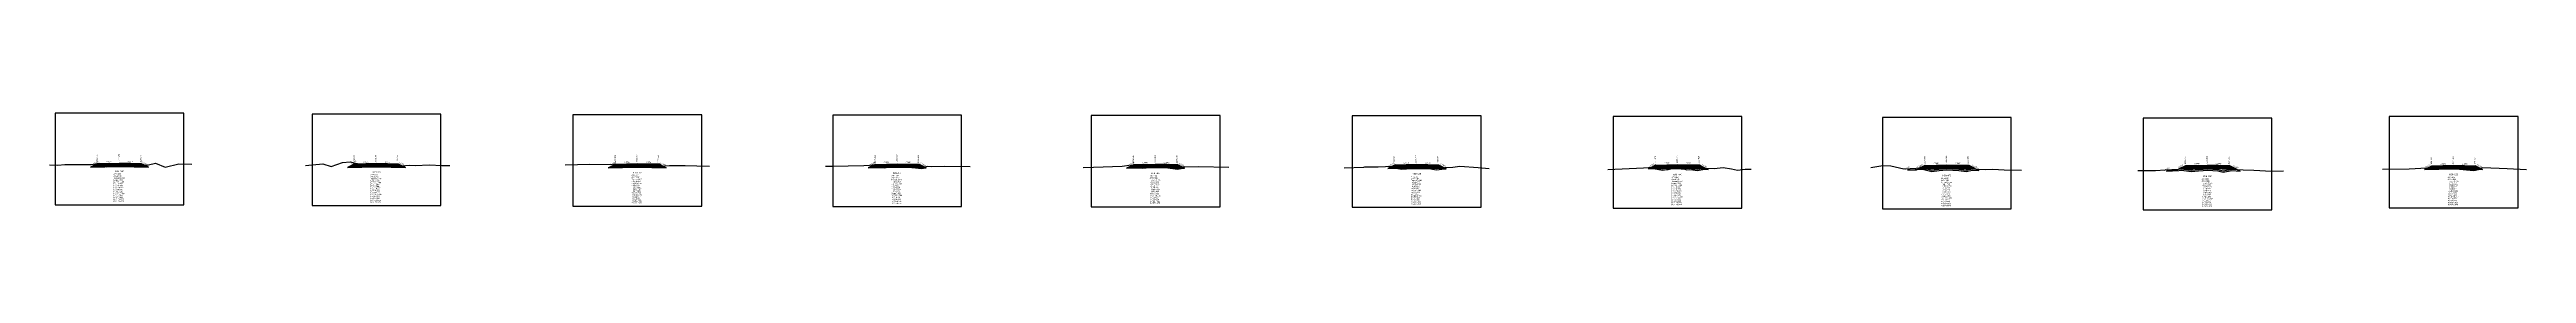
# Model space of a CAD drawing. Extents: x -7 to 78429, y 1189 to 1262.
# Drawn here: x 1840 to 2411, y 1225 to 1247 of the extents above; entities that cross this region are included whole.
import ezdxf
from ezdxf.enums import TextEntityAlignment as Align

# ---------------------------------------------------------------- set-up
doc = ezdxf.new("R2010")
doc.units = 0

msp = doc.modelspace()

# ---------------------------------------------------------------- linework, layer by layer
at = {"layer": 'A4_BORDER', "color": 7}
for points in [[(1841.499, 1225.929), (1871.199, 1225.929), (1871.199, 1246.929), (1841.499, 1246.929), (1841.499, 1225.929)], [(1900.745, 1225.765), (1930.445, 1225.765), (1930.445, 1246.765), (1900.745, 1246.765), (1900.745, 1225.765)], [(1960.892, 1225.604), (1990.592, 1225.604), (1990.592, 1246.604), (1960.892, 1246.604), (1960.892, 1225.604)], [(2020.814, 1225.519), (2050.514, 1225.519), (2050.514, 1246.519), (2020.814, 1246.519), (2020.814, 1225.519)], [(2080.391, 1225.458), (2110.091, 1225.458), (2110.091, 1246.458), (2080.391, 1246.458), (2080.391, 1225.458)], [(2140.59, 1225.348), (2170.29, 1225.348), (2170.29, 1246.348), (2140.59, 1246.348), (2140.59, 1225.348)], [(2200.721, 1225.161), (2230.421, 1225.161), (2230.421, 1246.161), (2200.721, 1246.161), (2200.721, 1225.161)], [(2262.831, 1224.947), (2292.531, 1224.947), (2292.531, 1245.947), (2262.831, 1245.947), (2262.831, 1224.947)], [(2322.937, 1224.783), (2352.637, 1224.783), (2352.637, 1245.783), (2322.937, 1245.783), (2322.937, 1224.783)], [(2379.668, 1225.179), (2409.368, 1225.179), (2409.368, 1246.179), (2379.668, 1246.179), (2379.668, 1225.179)]]:
    msp.add_lwpolyline(points, dxfattribs=at)
at = {"layer": 'CLEAR_GROUND', "color": 8}
for points in [[(1850.7, 1235.043), (1851.551, 1235.196), (1853.37, 1234.636), (1855.354, 1234.713), (1856.378, 1234.884), (1859.651, 1234.853), (1861.618, 1234.725), (1862.526, 1234.779)], [(1910.4, 1235.218), (1910.606, 1235.16), (1911.818, 1235.038), (1913.304, 1234.801), (1914.736, 1234.855), (1915.665, 1234.933), (1918.765, 1234.822), (1921.176, 1234.539), (1921.997, 1234.615)], [(1970.1, 1234.94), (1970.392, 1235.023), (1973.223, 1234.624), (1974.309, 1234.694), (1975.749, 1234.816), (1978.884, 1234.725), (1980.928, 1234.444), (1982.151, 1234.556)], [(2029.8, 1234.772), (2030.434, 1234.879), (2032.74, 1234.433), (2033.864, 1234.603), (2035.7, 1234.667), (2038.541, 1234.554), (2041.173, 1234.21), (2042.256, 1234.408)], [(2089.5, 1234.776), (2089.605, 1234.79), (2092.118, 1234.289), (2093.083, 1234.417), (2095.287, 1234.566), (2097.536, 1234.454), (2100.291, 1234.124), (2101.538, 1234.3), (2101.907, 1234.313)], [(2149.2, 1234.467), (2149.836, 1234.493), (2151.938, 1234.075), (2154.273, 1234.222), (2155.46, 1234.275), (2158.696, 1234.142), (2159.931, 1233.945), (2161.924, 1234.19), (2162.219, 1234.198)], [(2208.9, 1234.193), (2209.938, 1234.27), (2212.167, 1233.892), (2213.009, 1234), (2213.423, 1233.98), (2214.062, 1234.136), (2215.572, 1234.218), (2217.248, 1234.064), (2217.622, 1233.969), (2218.347, 1234.032), (2219.135, 1233.905), (2220.129, 1233.772), (2221.837, 1234.056), (2222.605, 1234.011)], [(2268.6, 1233.923), (2272.04, 1234.062), (2274.173, 1233.594), (2275.89, 1233.817), (2277.678, 1233.938), (2280.411, 1233.758), (2282.139, 1233.575), (2283.572, 1233.851), (2285.024, 1233.797)], [(2328.3, 1233.633), (2331.145, 1233.79), (2331.667, 1233.856), (2334.065, 1233.589), (2335.713, 1233.7), (2337.841, 1233.84), (2340.14, 1233.709), (2341.363, 1233.406), (2343.361, 1233.804), (2345.282, 1233.664)], [(2388, 1234.093), (2388.393, 1234.115), (2388.437, 1234.122), (2390.564, 1234.075), (2395.056, 1234.151), (2399.141, 1233.778), (2400.954, 1234.134)]]:
    msp.add_lwpolyline(points, dxfattribs=at)
at = {"layer": 'DESIGN_ROAD_TRIMMED', "color": 1}
for points in [[(1850.7, 1235.043), (1850.612, 1235), (1850.612, 1235), (1850.296, 1234.842), (1850.296, 1234.842), (1849.981, 1234.684), (1849.981, 1234.684), (1849.665, 1234.526), (1856.349, 1234.693), (1856.349, 1234.843), (1856.349, 1234.843), (1856.349, 1234.993), (1856.349, 1234.993), (1856.349, 1235.143), (1856.349, 1235.143), (1856.349, 1235.293), (1856.349, 1235.293), (1856.349, 1235.443), (1856.349, 1235.443), (1856.349, 1235.493), (1856.349, 1235.493), (1856.349, 1235.493), (1856.349, 1235.493), (1856.349, 1235.493), (1856.349, 1235.443), (1856.349, 1235.443), (1856.349, 1235.293), (1856.349, 1235.293), (1856.349, 1235.143), (1856.349, 1235.143), (1856.349, 1234.993), (1856.349, 1234.993), (1856.349, 1234.843), (1856.349, 1234.843), (1856.349, 1234.693), (1863.033, 1234.526), (1862.717, 1234.684), (1862.717, 1234.684), (1862.402, 1234.842), (1862.402, 1234.842), (1862.086, 1235), (1862.086, 1235), (1861.77, 1235.157), (1861.77, 1235.157), (1861.454, 1235.315), (1861.454, 1235.315), (1861.349, 1235.368), (1861.349, 1235.368), (1862.526, 1234.779)], [(1910.4, 1235.218), (1910.174, 1235.105), (1910.174, 1235.105), (1909.858, 1234.948), (1909.858, 1234.948), (1909.543, 1234.79), (1909.543, 1234.79), (1909.227, 1234.632), (1909.227, 1234.632), (1908.911, 1234.474), (1915.595, 1234.641), (1915.595, 1234.791), (1915.595, 1234.791), (1915.595, 1234.941), (1915.595, 1234.941), (1915.595, 1235.091), (1915.595, 1235.091), (1915.595, 1235.241), (1915.595, 1235.241), (1915.595, 1235.391), (1915.595, 1235.391), (1915.595, 1235.441), (1915.595, 1235.441), (1915.595, 1235.441), (1915.595, 1235.441), (1915.595, 1235.441), (1915.595, 1235.391), (1915.595, 1235.391), (1915.595, 1235.241), (1915.595, 1235.241), (1915.595, 1235.091), (1915.595, 1235.091), (1915.595, 1234.941), (1915.595, 1234.941), (1915.595, 1234.791), (1915.595, 1234.791), (1915.595, 1234.641), (1922.279, 1234.474), (1921.964, 1234.632), (1921.964, 1234.632), (1921.648, 1234.79), (1921.648, 1234.79), (1921.332, 1234.948), (1921.332, 1234.948), (1921.016, 1235.105), (1921.016, 1235.105), (1920.7, 1235.263), (1920.7, 1235.263), (1920.595, 1235.316), (1920.595, 1235.316), (1921.997, 1234.615)], [(1970.1, 1234.94), (1970.005, 1234.893), (1970.005, 1234.893), (1969.689, 1234.735), (1969.689, 1234.735), (1969.373, 1234.577), (1969.373, 1234.577), (1969.057, 1234.419), (1975.742, 1234.586), (1975.742, 1234.736), (1975.742, 1234.736), (1975.742, 1234.886), (1975.742, 1234.886), (1975.742, 1235.036), (1975.742, 1235.036), (1975.742, 1235.186), (1975.742, 1235.186), (1975.742, 1235.336), (1975.742, 1235.336), (1975.742, 1235.386), (1975.742, 1235.386), (1975.742, 1235.386), (1975.742, 1235.386), (1975.742, 1235.386), (1975.742, 1235.336), (1975.742, 1235.336), (1975.742, 1235.186), (1975.742, 1235.186), (1975.742, 1235.036), (1975.742, 1235.036), (1975.742, 1234.886), (1975.742, 1234.886), (1975.742, 1234.736), (1975.742, 1234.736), (1975.742, 1234.586), (1982.426, 1234.419), (1982.11, 1234.577), (1982.11, 1234.577), (1981.794, 1234.735), (1981.794, 1234.735), (1981.479, 1234.893), (1981.479, 1234.893), (1981.163, 1235.05), (1981.163, 1235.05), (1980.847, 1235.208), (1980.847, 1235.208), (1980.742, 1235.261), (1980.742, 1235.261), (1982.151, 1234.556)], [(2029.8, 1234.772), (2030.664, 1235.204), (2030.664, 1235.204), (2030.559, 1235.151), (2030.559, 1235.151), (2030.243, 1234.993), (2030.243, 1234.993), (2029.927, 1234.836), (2029.927, 1234.836), (2029.612, 1234.678), (2029.612, 1234.678), (2029.296, 1234.52), (2029.296, 1234.52), (2028.98, 1234.362), (2035.664, 1234.529), (2035.664, 1234.679), (2035.664, 1234.679), (2035.664, 1234.829), (2035.664, 1234.829), (2035.664, 1234.979), (2035.664, 1234.979), (2035.664, 1235.129), (2035.664, 1235.129), (2035.664, 1235.279), (2035.664, 1235.279), (2035.664, 1235.329), (2035.664, 1235.329), (2035.664, 1235.329), (2035.664, 1235.329), (2035.664, 1235.329), (2035.664, 1235.279), (2035.664, 1235.279), (2035.664, 1235.129), (2035.664, 1235.129), (2035.664, 1234.979), (2035.664, 1234.979), (2035.664, 1234.829), (2035.664, 1234.829), (2035.664, 1234.679), (2035.664, 1234.679), (2035.664, 1234.529), (2042.348, 1234.362), (2042.033, 1234.52), (2042.033, 1234.52), (2041.717, 1234.678), (2041.717, 1234.678), (2041.401, 1234.836), (2041.401, 1234.836), (2041.085, 1234.993), (2041.085, 1234.993), (2040.769, 1235.151), (2040.769, 1235.151), (2040.664, 1235.204), (2040.664, 1235.204), (2042.256, 1234.408)], [(2089.5, 1234.776), (2090.241, 1235.146), (2090.241, 1235.146), (2090.136, 1235.093), (2090.136, 1235.093), (2089.82, 1234.935), (2089.82, 1234.935), (2089.504, 1234.778), (2089.504, 1234.778), (2089.188, 1234.62), (2089.188, 1234.62), (2088.872, 1234.462), (2088.872, 1234.462), (2088.557, 1234.304), (2095.241, 1234.471), (2095.241, 1234.621), (2095.241, 1234.621), (2095.241, 1234.771), (2095.241, 1234.771), (2095.241, 1234.921), (2095.241, 1234.921), (2095.241, 1235.071), (2095.241, 1235.071), (2095.241, 1235.221), (2095.241, 1235.221), (2095.241, 1235.271), (2095.241, 1235.271), (2095.241, 1235.271), (2095.241, 1235.271), (2095.241, 1235.271), (2095.241, 1235.221), (2095.241, 1235.221), (2095.241, 1235.071), (2095.241, 1235.071), (2095.241, 1234.921), (2095.241, 1234.921), (2095.241, 1234.771), (2095.241, 1234.771), (2095.241, 1234.621), (2095.241, 1234.621), (2095.241, 1234.471), (2101.925, 1234.304), (2101.609, 1234.462), (2101.609, 1234.462), (2101.293, 1234.62), (2101.293, 1234.62), (2100.978, 1234.778), (2100.978, 1234.778), (2100.662, 1234.935), (2100.662, 1234.935), (2100.346, 1235.093), (2100.346, 1235.093), (2100.241, 1235.146), (2100.241, 1235.146), (2101.907, 1234.313)], [(2149.2, 1234.467), (2150.44, 1235.087), (2150.44, 1235.087), (2150.335, 1235.034), (2150.335, 1235.034), (2150.019, 1234.876), (2150.019, 1234.876), (2149.704, 1234.719), (2149.704, 1234.719), (2149.388, 1234.561), (2149.388, 1234.561), (2149.072, 1234.403), (2149.072, 1234.403), (2148.756, 1234.245), (2155.44, 1234.412), (2155.44, 1234.562), (2155.44, 1234.562), (2155.44, 1234.712), (2155.44, 1234.712), (2155.44, 1234.862), (2155.44, 1234.862), (2155.44, 1235.012), (2155.44, 1235.012), (2155.44, 1235.162), (2155.44, 1235.162), (2155.44, 1235.212), (2155.44, 1235.212), (2155.44, 1235.212), (2155.44, 1235.212), (2155.44, 1235.212), (2155.44, 1235.162), (2155.44, 1235.162), (2155.44, 1235.012), (2155.44, 1235.012), (2155.44, 1234.862), (2155.44, 1234.862), (2155.44, 1234.712), (2155.44, 1234.712), (2155.44, 1234.562), (2155.44, 1234.562), (2155.44, 1234.412), (2162.125, 1234.245), (2161.809, 1234.403), (2161.809, 1234.403), (2161.493, 1234.561), (2161.493, 1234.561), (2161.177, 1234.719), (2161.177, 1234.719), (2160.861, 1234.876), (2160.861, 1234.876), (2160.546, 1235.034), (2160.546, 1235.034), (2160.44, 1235.087), (2160.44, 1235.087), (2162.219, 1234.198)], [(2208.9, 1234.193), (2210.571, 1235.028), (2210.571, 1235.028), (2210.465, 1234.975), (2210.465, 1234.975), (2210.15, 1234.817), (2210.15, 1234.817), (2209.834, 1234.66), (2209.834, 1234.66), (2209.518, 1234.502), (2209.518, 1234.502), (2209.202, 1234.344), (2209.202, 1234.344), (2208.886, 1234.186), (2215.571, 1234.353), (2215.571, 1234.503), (2215.571, 1234.503), (2215.571, 1234.653), (2215.571, 1234.653), (2215.571, 1234.803), (2215.571, 1234.803), (2215.571, 1234.953), (2215.571, 1234.953), (2215.571, 1235.103), (2215.571, 1235.103), (2215.571, 1235.153), (2215.571, 1235.153), (2215.571, 1235.153), (2215.571, 1235.153), (2215.571, 1235.153), (2215.571, 1235.103), (2215.571, 1235.103), (2215.571, 1234.953), (2215.571, 1234.953), (2215.571, 1234.803), (2215.571, 1234.803), (2215.571, 1234.653), (2215.571, 1234.653), (2215.571, 1234.503), (2215.571, 1234.503), (2215.571, 1234.353), (2222.255, 1234.186), (2221.939, 1234.344), (2221.939, 1234.344), (2221.623, 1234.502), (2221.623, 1234.502), (2221.307, 1234.66), (2221.307, 1234.66), (2220.992, 1234.817), (2220.992, 1234.817), (2220.676, 1234.975), (2220.676, 1234.975), (2220.571, 1235.028), (2220.571, 1235.028), (2222.605, 1234.011)], [(2268.6, 1233.923), (2268.681, 1233.969), (2270.681, 1233.969), (2272.681, 1234.969), (2272.681, 1234.969), (2272.575, 1234.916), (2272.575, 1234.916), (2272.26, 1234.758), (2272.26, 1234.758), (2271.944, 1234.601), (2271.944, 1234.601), (2271.628, 1234.443), (2271.628, 1234.443), (2271.312, 1234.285), (2271.312, 1234.285), (2270.996, 1234.127), (2277.681, 1234.294), (2277.681, 1234.444), (2277.681, 1234.444), (2277.681, 1234.594), (2277.681, 1234.594), (2277.681, 1234.744), (2277.681, 1234.744), (2277.681, 1234.894), (2277.681, 1234.894), (2277.681, 1235.044), (2277.681, 1235.044), (2277.681, 1235.094), (2277.681, 1235.094), (2277.681, 1235.094), (2277.681, 1235.094), (2277.681, 1235.094), (2277.681, 1235.044), (2277.681, 1235.044), (2277.681, 1234.894), (2277.681, 1234.894), (2277.681, 1234.744), (2277.681, 1234.744), (2277.681, 1234.594), (2277.681, 1234.594), (2277.681, 1234.444), (2277.681, 1234.444), (2277.681, 1234.294), (2284.365, 1234.127), (2284.049, 1234.285), (2284.049, 1234.285), (2283.733, 1234.443), (2283.733, 1234.443), (2283.417, 1234.601), (2283.417, 1234.601), (2283.102, 1234.758), (2283.102, 1234.758), (2282.786, 1234.916), (2282.786, 1234.916), (2282.681, 1234.969), (2282.681, 1234.969), (2285.024, 1233.797)], [(2328.3, 1233.633), (2328.787, 1233.911), (2330.787, 1233.911), (2332.787, 1234.911), (2332.787, 1234.911), (2332.682, 1234.858), (2332.682, 1234.858), (2332.366, 1234.7), (2332.366, 1234.7), (2332.05, 1234.543), (2332.05, 1234.543), (2331.735, 1234.385), (2331.735, 1234.385), (2331.419, 1234.227), (2331.419, 1234.227), (2331.103, 1234.069), (2337.787, 1234.236), (2337.787, 1234.386), (2337.787, 1234.386), (2337.787, 1234.536), (2337.787, 1234.536), (2337.787, 1234.686), (2337.787, 1234.686), (2337.787, 1234.836), (2337.787, 1234.836), (2337.787, 1234.986), (2337.787, 1234.986), (2337.787, 1235.036), (2337.787, 1235.036), (2337.787, 1235.036), (2337.787, 1235.036), (2337.787, 1235.036), (2337.787, 1234.986), (2337.787, 1234.986), (2337.787, 1234.836), (2337.787, 1234.836), (2337.787, 1234.686), (2337.787, 1234.686), (2337.787, 1234.536), (2337.787, 1234.536), (2337.787, 1234.386), (2337.787, 1234.386), (2337.787, 1234.236), (2344.471, 1234.069), (2344.156, 1234.227), (2344.156, 1234.227), (2343.84, 1234.385), (2343.84, 1234.385), (2343.524, 1234.543), (2343.524, 1234.543), (2343.208, 1234.7), (2343.208, 1234.7), (2342.892, 1234.858), (2342.892, 1234.858), (2342.787, 1234.911), (2342.787, 1234.911), (2345.282, 1233.664)], [(2388, 1234.093), (2389.518, 1234.852), (2389.518, 1234.852), (2389.413, 1234.799), (2389.413, 1234.799), (2389.097, 1234.641), (2389.097, 1234.641), (2388.781, 1234.484), (2388.781, 1234.484), (2388.466, 1234.326), (2388.466, 1234.326), (2388.15, 1234.168), (2388.15, 1234.168), (2387.834, 1234.01), (2394.518, 1234.177), (2394.518, 1234.327), (2394.518, 1234.327), (2394.518, 1234.477), (2394.518, 1234.477), (2394.518, 1234.627), (2394.518, 1234.627), (2394.518, 1234.777), (2394.518, 1234.777), (2394.518, 1234.927), (2394.518, 1234.927), (2394.518, 1234.977), (2394.518, 1234.977), (2394.518, 1234.977), (2394.518, 1234.977), (2394.518, 1234.977), (2394.518, 1234.927), (2394.518, 1234.927), (2394.518, 1234.777), (2394.518, 1234.777), (2394.518, 1234.627), (2394.518, 1234.627), (2394.518, 1234.477), (2394.518, 1234.477), (2394.518, 1234.327), (2394.518, 1234.327), (2394.518, 1234.177), (2401.202, 1234.01), (2400.887, 1234.168), (2400.887, 1234.168), (2400.571, 1234.326), (2400.571, 1234.326), (2400.255, 1234.484), (2400.255, 1234.484), (2399.939, 1234.641), (2399.939, 1234.641), (2399.624, 1234.799), (2399.624, 1234.799), (2399.518, 1234.852), (2399.518, 1234.852), (2400.954, 1234.134)]]:
    msp.add_lwpolyline(points, dxfattribs=at)
at = {"layer": 'FINISHED_ROAD', "color": 2}
for points in [[(1851.349, 1235.368), (1851.349, 1235.368), (1856.349, 1235.493), (1861.349, 1235.368), (1861.349, 1235.368)], [(1910.595, 1235.316), (1910.595, 1235.316), (1915.595, 1235.441), (1920.595, 1235.316), (1920.595, 1235.316)], [(1970.742, 1235.261), (1970.742, 1235.261), (1975.742, 1235.386), (1980.742, 1235.261), (1980.742, 1235.261)], [(2030.664, 1235.204), (2030.664, 1235.204), (2035.664, 1235.329), (2040.664, 1235.204), (2040.664, 1235.204)], [(2090.241, 1235.146), (2090.241, 1235.146), (2095.241, 1235.271), (2100.241, 1235.146), (2100.241, 1235.146)], [(2150.44, 1235.087), (2150.44, 1235.087), (2155.44, 1235.212), (2160.44, 1235.087), (2160.44, 1235.087)], [(2210.571, 1235.028), (2210.571, 1235.028), (2215.571, 1235.153), (2220.571, 1235.028), (2220.571, 1235.028)], [(2268.681, 1233.969), (2270.681, 1233.969), (2272.681, 1234.969), (2272.681, 1234.969), (2277.681, 1235.094), (2282.681, 1234.969), (2282.681, 1234.969)], [(2328.787, 1233.911), (2330.787, 1233.911), (2332.787, 1234.911), (2332.787, 1234.911), (2337.787, 1235.036), (2342.787, 1234.911), (2342.787, 1234.911)], [(2389.518, 1234.852), (2389.518, 1234.852), (2394.518, 1234.977), (2399.518, 1234.852), (2399.518, 1234.852)]]:
    msp.add_lwpolyline(points, dxfattribs=at)
at = {"layer": 'LAYER_0', "color": 4}
for points in [[(1851.349, 1235.368), (1851.244, 1235.315), (1856.349, 1235.443), (1856.349, 1235.493)], [(1910.595, 1235.316), (1910.49, 1235.263), (1915.595, 1235.391), (1915.595, 1235.441)], [(1970.742, 1235.261), (1970.636, 1235.208), (1975.742, 1235.336), (1975.742, 1235.386)], [(2030.664, 1235.204), (2030.559, 1235.151), (2035.664, 1235.279), (2035.664, 1235.329)], [(2090.241, 1235.146), (2090.136, 1235.093), (2095.241, 1235.221), (2095.241, 1235.271)], [(2150.44, 1235.087), (2150.335, 1235.034), (2155.44, 1235.162), (2155.44, 1235.212)], [(2210.571, 1235.028), (2210.465, 1234.975), (2215.571, 1235.103), (2215.571, 1235.153)], [(2272.681, 1234.969), (2272.575, 1234.916), (2277.681, 1235.044), (2277.681, 1235.094)], [(2332.787, 1234.911), (2332.682, 1234.858), (2337.787, 1234.986), (2337.787, 1235.036)], [(2389.518, 1234.852), (2389.413, 1234.799), (2394.518, 1234.927), (2394.518, 1234.977)]]:
    msp.add_lwpolyline(points, dxfattribs=at)
at = {"layer": 'LAYER_1', "color": 4}
for points in [[(1851.244, 1235.315), (1850.928, 1235.157), (1856.349, 1235.293), (1856.349, 1235.443)], [(1910.49, 1235.263), (1910.174, 1235.105), (1915.595, 1235.241), (1915.595, 1235.391)], [(1970.636, 1235.208), (1970.321, 1235.05), (1975.742, 1235.186), (1975.742, 1235.336)], [(2030.559, 1235.151), (2030.243, 1234.993), (2035.664, 1235.129), (2035.664, 1235.279)], [(2090.136, 1235.093), (2089.82, 1234.935), (2095.241, 1235.071), (2095.241, 1235.221)], [(2150.335, 1235.034), (2150.019, 1234.876), (2155.44, 1235.012), (2155.44, 1235.162)], [(2210.465, 1234.975), (2210.15, 1234.817), (2215.571, 1234.953), (2215.571, 1235.103)], [(2272.575, 1234.916), (2272.26, 1234.758), (2277.681, 1234.894), (2277.681, 1235.044)], [(2332.682, 1234.858), (2332.366, 1234.7), (2337.787, 1234.836), (2337.787, 1234.986)], [(2389.413, 1234.799), (2389.097, 1234.641), (2394.518, 1234.777), (2394.518, 1234.927)]]:
    msp.add_lwpolyline(points, dxfattribs=at)
at = {"layer": 'LAYER_10', "color": 6}
for points in [[(1862.402, 1234.842), (1862.717, 1234.684), (1856.349, 1234.843), (1856.349, 1234.993)], [(1921.648, 1234.79), (1921.964, 1234.632), (1915.595, 1234.791), (1915.595, 1234.941)], [(1981.794, 1234.735), (1982.11, 1234.577), (1975.742, 1234.736), (1975.742, 1234.886)], [(2041.717, 1234.678), (2042.033, 1234.52), (2035.664, 1234.679), (2035.664, 1234.829)], [(2101.293, 1234.62), (2101.609, 1234.462), (2095.241, 1234.621), (2095.241, 1234.771)], [(2161.493, 1234.561), (2161.809, 1234.403), (2155.44, 1234.562), (2155.44, 1234.712)], [(2221.623, 1234.502), (2221.939, 1234.344), (2215.571, 1234.503), (2215.571, 1234.653)], [(2283.733, 1234.443), (2284.049, 1234.285), (2277.681, 1234.444), (2277.681, 1234.594)], [(2343.84, 1234.385), (2344.156, 1234.227), (2337.787, 1234.386), (2337.787, 1234.536)], [(2400.571, 1234.326), (2400.887, 1234.168), (2394.518, 1234.327), (2394.518, 1234.477)]]:
    msp.add_lwpolyline(points, dxfattribs=at)
at = {"layer": 'LAYER_11', "color": 6}
for points in [[(1862.717, 1234.684), (1863.033, 1234.526), (1856.349, 1234.693), (1856.349, 1234.843)], [(1921.964, 1234.632), (1922.279, 1234.474), (1915.595, 1234.641), (1915.595, 1234.791)], [(1982.11, 1234.577), (1982.426, 1234.419), (1975.742, 1234.586), (1975.742, 1234.736)], [(2042.033, 1234.52), (2042.348, 1234.362), (2035.664, 1234.529), (2035.664, 1234.679)], [(2101.609, 1234.462), (2101.925, 1234.304), (2095.241, 1234.471), (2095.241, 1234.621)], [(2161.809, 1234.403), (2162.125, 1234.245), (2155.44, 1234.412), (2155.44, 1234.562)], [(2221.939, 1234.344), (2222.255, 1234.186), (2215.571, 1234.353), (2215.571, 1234.503)], [(2284.049, 1234.285), (2284.365, 1234.127), (2277.681, 1234.294), (2277.681, 1234.444)], [(2344.156, 1234.227), (2344.471, 1234.069), (2337.787, 1234.236), (2337.787, 1234.386)], [(2400.887, 1234.168), (2401.202, 1234.01), (2394.518, 1234.177), (2394.518, 1234.327)]]:
    msp.add_lwpolyline(points, dxfattribs=at)
at = {"layer": 'LAYER_2', "color": 4}
for points in [[(1850.928, 1235.157), (1850.612, 1235), (1856.349, 1235.143), (1856.349, 1235.293)], [(1910.174, 1235.105), (1909.858, 1234.948), (1915.595, 1235.091), (1915.595, 1235.241)], [(1970.321, 1235.05), (1970.005, 1234.893), (1975.742, 1235.036), (1975.742, 1235.186)], [(2030.243, 1234.993), (2029.927, 1234.836), (2035.664, 1234.979), (2035.664, 1235.129)], [(2089.82, 1234.935), (2089.504, 1234.778), (2095.241, 1234.921), (2095.241, 1235.071)], [(2150.019, 1234.876), (2149.704, 1234.719), (2155.44, 1234.862), (2155.44, 1235.012)], [(2210.15, 1234.817), (2209.834, 1234.66), (2215.571, 1234.803), (2215.571, 1234.953)], [(2272.26, 1234.758), (2271.944, 1234.601), (2277.681, 1234.744), (2277.681, 1234.894)], [(2332.366, 1234.7), (2332.05, 1234.543), (2337.787, 1234.686), (2337.787, 1234.836)], [(2389.097, 1234.641), (2388.781, 1234.484), (2394.518, 1234.627), (2394.518, 1234.777)]]:
    msp.add_lwpolyline(points, dxfattribs=at)
at = {"layer": 'LAYER_3', "color": 4}
for points in [[(1850.612, 1235), (1850.296, 1234.842), (1856.349, 1234.993), (1856.349, 1235.143)], [(1909.858, 1234.948), (1909.543, 1234.79), (1915.595, 1234.941), (1915.595, 1235.091)], [(1970.005, 1234.893), (1969.689, 1234.735), (1975.742, 1234.886), (1975.742, 1235.036)], [(2029.927, 1234.836), (2029.612, 1234.678), (2035.664, 1234.829), (2035.664, 1234.979)], [(2089.504, 1234.778), (2089.188, 1234.62), (2095.241, 1234.771), (2095.241, 1234.921)], [(2149.704, 1234.719), (2149.388, 1234.561), (2155.44, 1234.712), (2155.44, 1234.862)], [(2209.834, 1234.66), (2209.518, 1234.502), (2215.571, 1234.653), (2215.571, 1234.803)], [(2271.944, 1234.601), (2271.628, 1234.443), (2277.681, 1234.594), (2277.681, 1234.744)], [(2332.05, 1234.543), (2331.735, 1234.385), (2337.787, 1234.536), (2337.787, 1234.686)], [(2388.781, 1234.484), (2388.466, 1234.326), (2394.518, 1234.477), (2394.518, 1234.627)]]:
    msp.add_lwpolyline(points, dxfattribs=at)
at = {"layer": 'LAYER_4', "color": 4}
for points in [[(1850.296, 1234.842), (1849.981, 1234.684), (1856.349, 1234.843), (1856.349, 1234.993)], [(1909.543, 1234.79), (1909.227, 1234.632), (1915.595, 1234.791), (1915.595, 1234.941)], [(1969.689, 1234.735), (1969.373, 1234.577), (1975.742, 1234.736), (1975.742, 1234.886)], [(2029.612, 1234.678), (2029.296, 1234.52), (2035.664, 1234.679), (2035.664, 1234.829)], [(2089.188, 1234.62), (2088.872, 1234.462), (2095.241, 1234.621), (2095.241, 1234.771)], [(2149.388, 1234.561), (2149.072, 1234.403), (2155.44, 1234.562), (2155.44, 1234.712)], [(2209.518, 1234.502), (2209.202, 1234.344), (2215.571, 1234.503), (2215.571, 1234.653)], [(2271.628, 1234.443), (2271.312, 1234.285), (2277.681, 1234.444), (2277.681, 1234.594)], [(2331.735, 1234.385), (2331.419, 1234.227), (2337.787, 1234.386), (2337.787, 1234.536)], [(2388.466, 1234.326), (2388.15, 1234.168), (2394.518, 1234.327), (2394.518, 1234.477)]]:
    msp.add_lwpolyline(points, dxfattribs=at)
at = {"layer": 'LAYER_5', "color": 4}
for points in [[(1849.981, 1234.684), (1849.665, 1234.526), (1856.349, 1234.693), (1856.349, 1234.843)], [(1909.227, 1234.632), (1908.911, 1234.474), (1915.595, 1234.641), (1915.595, 1234.791)], [(1969.373, 1234.577), (1969.057, 1234.419), (1975.742, 1234.586), (1975.742, 1234.736)], [(2029.296, 1234.52), (2028.98, 1234.362), (2035.664, 1234.529), (2035.664, 1234.679)], [(2088.872, 1234.462), (2088.557, 1234.304), (2095.241, 1234.471), (2095.241, 1234.621)], [(2149.072, 1234.403), (2148.756, 1234.245), (2155.44, 1234.412), (2155.44, 1234.562)], [(2209.202, 1234.344), (2208.886, 1234.186), (2215.571, 1234.353), (2215.571, 1234.503)], [(2271.312, 1234.285), (2270.996, 1234.127), (2277.681, 1234.294), (2277.681, 1234.444)], [(2331.419, 1234.227), (2331.103, 1234.069), (2337.787, 1234.236), (2337.787, 1234.386)], [(2388.15, 1234.168), (2387.834, 1234.01), (2394.518, 1234.177), (2394.518, 1234.327)]]:
    msp.add_lwpolyline(points, dxfattribs=at)
at = {"layer": 'LAYER_6', "color": 6}
for points in [[(1861.349, 1235.368), (1861.454, 1235.315), (1856.349, 1235.443), (1856.349, 1235.493)], [(1920.595, 1235.316), (1920.7, 1235.263), (1915.595, 1235.391), (1915.595, 1235.441)], [(1980.742, 1235.261), (1980.847, 1235.208), (1975.742, 1235.336), (1975.742, 1235.386)], [(2040.664, 1235.204), (2040.769, 1235.151), (2035.664, 1235.279), (2035.664, 1235.329)], [(2100.241, 1235.146), (2100.346, 1235.093), (2095.241, 1235.221), (2095.241, 1235.271)], [(2160.44, 1235.087), (2160.546, 1235.034), (2155.44, 1235.162), (2155.44, 1235.212)], [(2220.571, 1235.028), (2220.676, 1234.975), (2215.571, 1235.103), (2215.571, 1235.153)], [(2282.681, 1234.969), (2282.786, 1234.916), (2277.681, 1235.044), (2277.681, 1235.094)], [(2342.787, 1234.911), (2342.892, 1234.858), (2337.787, 1234.986), (2337.787, 1235.036)], [(2399.518, 1234.852), (2399.624, 1234.799), (2394.518, 1234.927), (2394.518, 1234.977)]]:
    msp.add_lwpolyline(points, dxfattribs=at)
at = {"layer": 'LAYER_7', "color": 6}
for points in [[(1861.454, 1235.315), (1861.77, 1235.157), (1856.349, 1235.293), (1856.349, 1235.443)], [(1920.7, 1235.263), (1921.016, 1235.105), (1915.595, 1235.241), (1915.595, 1235.391)], [(1980.847, 1235.208), (1981.163, 1235.05), (1975.742, 1235.186), (1975.742, 1235.336)], [(2040.769, 1235.151), (2041.085, 1234.993), (2035.664, 1235.129), (2035.664, 1235.279)], [(2100.346, 1235.093), (2100.662, 1234.935), (2095.241, 1235.071), (2095.241, 1235.221)], [(2160.546, 1235.034), (2160.861, 1234.876), (2155.44, 1235.012), (2155.44, 1235.162)], [(2220.676, 1234.975), (2220.992, 1234.817), (2215.571, 1234.953), (2215.571, 1235.103)], [(2282.786, 1234.916), (2283.102, 1234.758), (2277.681, 1234.894), (2277.681, 1235.044)], [(2342.892, 1234.858), (2343.208, 1234.7), (2337.787, 1234.836), (2337.787, 1234.986)], [(2399.624, 1234.799), (2399.939, 1234.641), (2394.518, 1234.777), (2394.518, 1234.927)]]:
    msp.add_lwpolyline(points, dxfattribs=at)
at = {"layer": 'LAYER_8', "color": 6}
for points in [[(1861.77, 1235.157), (1862.086, 1235), (1856.349, 1235.143), (1856.349, 1235.293)], [(1921.016, 1235.105), (1921.332, 1234.948), (1915.595, 1235.091), (1915.595, 1235.241)], [(1981.163, 1235.05), (1981.479, 1234.893), (1975.742, 1235.036), (1975.742, 1235.186)], [(2041.085, 1234.993), (2041.401, 1234.836), (2035.664, 1234.979), (2035.664, 1235.129)], [(2100.662, 1234.935), (2100.978, 1234.778), (2095.241, 1234.921), (2095.241, 1235.071)], [(2160.861, 1234.876), (2161.177, 1234.719), (2155.44, 1234.862), (2155.44, 1235.012)], [(2220.992, 1234.817), (2221.307, 1234.66), (2215.571, 1234.803), (2215.571, 1234.953)], [(2283.102, 1234.758), (2283.417, 1234.601), (2277.681, 1234.744), (2277.681, 1234.894)], [(2343.208, 1234.7), (2343.524, 1234.543), (2337.787, 1234.686), (2337.787, 1234.836)], [(2399.939, 1234.641), (2400.255, 1234.484), (2394.518, 1234.627), (2394.518, 1234.777)]]:
    msp.add_lwpolyline(points, dxfattribs=at)
at = {"layer": 'LAYER_9', "color": 6}
for points in [[(1862.086, 1235), (1862.402, 1234.842), (1856.349, 1234.993), (1856.349, 1235.143)], [(1921.332, 1234.948), (1921.648, 1234.79), (1915.595, 1234.941), (1915.595, 1235.091)], [(1981.479, 1234.893), (1981.794, 1234.735), (1975.742, 1234.886), (1975.742, 1235.036)], [(2041.401, 1234.836), (2041.717, 1234.678), (2035.664, 1234.829), (2035.664, 1234.979)], [(2100.978, 1234.778), (2101.293, 1234.62), (2095.241, 1234.771), (2095.241, 1234.921)], [(2161.177, 1234.719), (2161.493, 1234.561), (2155.44, 1234.712), (2155.44, 1234.862)], [(2221.307, 1234.66), (2221.623, 1234.502), (2215.571, 1234.653), (2215.571, 1234.803)], [(2283.417, 1234.601), (2283.733, 1234.443), (2277.681, 1234.594), (2277.681, 1234.744)], [(2343.524, 1234.543), (2343.84, 1234.385), (2337.787, 1234.536), (2337.787, 1234.686)], [(2400.255, 1234.484), (2400.571, 1234.326), (2394.518, 1234.477), (2394.518, 1234.627)]]:
    msp.add_lwpolyline(points, dxfattribs=at)
at = {"layer": 'NATURAL_GROUND', "color": 3}
for points in [[(1840.221, 1235.121), (1842.114, 1235.004), (1843.748, 1235.159), (1847.381, 1235.194), (1849.788, 1235.185), (1851.57, 1235.504), (1853.409, 1234.938), (1855.323, 1235.012), (1856.355, 1235.184), (1859.662, 1235.153), (1861.619, 1235.026), (1863.03, 1235.11), (1864.657, 1235.51), (1866.901, 1234.521), (1870.006, 1235.284), (1872.997, 1235.237)], [(1899.241, 1234.939), (1903.254, 1235.344), (1905.16, 1234.729), (1907.751, 1235.644), (1909.509, 1235.782), (1910.662, 1235.456), (1911.856, 1235.336), (1913.322, 1235.102), (1914.718, 1235.155), (1915.658, 1235.233), (1918.788, 1235.121), (1921.179, 1234.841), (1923.283, 1235.035), (1924.499, 1234.947), (1927.861, 1235.057), (1930.648, 1234.954), (1932.52, 1234.934)], [(1959.09, 1235.054), (1964.776, 1235.27), (1969.671, 1235.13), (1970.371, 1235.329), (1973.235, 1234.925), (1974.287, 1234.993), (1975.741, 1235.116), (1978.909, 1235.024), (1980.935, 1234.746), (1983.195, 1234.953), (1986.739, 1234.958), (1989.5, 1234.844), (1992.369, 1234.78)], [(2019.138, 1234.784), (2020.759, 1234.766), (2027.961, 1234.941), (2029.273, 1234.987), (2030.437, 1235.184), (2032.746, 1234.737), (2033.836, 1234.902), (2035.701, 1234.967), (2038.566, 1234.853), (2041.165, 1234.514), (2042.716, 1234.797), (2043.674, 1234.7), (2046.519, 1234.79), (2052.45, 1234.737)], [(2078.56, 1234.449), (2080.932, 1234.543), (2087.541, 1234.81), (2089.614, 1235.094), (2092.128, 1234.593), (2093.053, 1234.716), (2095.285, 1234.867), (2097.562, 1234.753), (2100.288, 1234.427), (2101.512, 1234.599), (2105.134, 1234.727), (2112.154, 1234.578)], [(2138.731, 1234.368), (2143.238, 1234.556), (2143.461, 1234.607), (2146.567, 1234.597), (2148.269, 1234.729), (2149.859, 1234.794), (2151.958, 1234.377), (2154.257, 1234.522), (2155.459, 1234.575), (2158.725, 1234.441), (2159.936, 1234.248), (2161.901, 1234.489), (2163.732, 1234.54), (2165.372, 1234.821), (2169.601, 1234.511), (2172.12, 1234.244)], [(2199.492, 1234.017), (2207.74, 1234.407), (2209.953, 1234.572), (2212.173, 1234.195), (2212.997, 1234.301), (2213.394, 1234.282), (2214.018, 1234.434), (2215.578, 1234.519), (2217.3, 1234.361), (2217.647, 1234.272), (2218.358, 1234.334), (2219.179, 1234.202), (2220.125, 1234.075), (2221.821, 1234.357), (2224.054, 1234.227), (2226.08, 1234.47), (2228.029, 1234.137), (2229.436, 1233.833), (2231.14, 1234.132), (2232.538, 1234.1)], [(2260.161, 1234.47), (2262.893, 1234.9), (2264.722, 1234.849), (2267.752, 1234.189), (2272.067, 1234.363), (2274.187, 1233.898), (2275.861, 1234.116), (2277.678, 1234.239), (2280.437, 1234.057), (2282.127, 1233.878), (2283.549, 1234.152), (2286.543, 1234.041), (2288.258, 1234.087), (2290.902, 1233.905), (2294.898, 1233.847)], [(2321.71, 1233.81), (2325.752, 1233.82), (2328.027, 1233.918), (2331.118, 1234.089), (2331.665, 1234.158), (2334.071, 1233.89), (2335.693, 1233.999), (2337.84, 1234.141), (2340.185, 1234.007), (2341.37, 1233.713), (2343.342, 1234.106), (2346.015, 1233.911), (2348.46, 1233.85), (2352.562, 1233.612), (2355.314, 1233.705)], [(2378.126, 1234.128), (2384.24, 1234.178), (2388.36, 1234.414), (2388.416, 1234.423), (2390.565, 1234.375), (2395.067, 1234.451), (2399.125, 1234.081), (2401.228, 1234.494), (2406.834, 1234.277), (2411.31, 1234.019)]]:
    msp.add_lwpolyline(points, dxfattribs=at)
at = {"layer": 'STRUCTURE_LEFT', "color": 4}
for points in [[(1851.349, 1235.368), (1851.244, 1235.315), (1851.244, 1235.315), (1850.928, 1235.157), (1850.928, 1235.157), (1850.612, 1235), (1850.612, 1235), (1850.296, 1234.842), (1850.296, 1234.842), (1849.981, 1234.684), (1849.981, 1234.684), (1849.665, 1234.526), (1856.349, 1234.693), (1856.349, 1234.843), (1856.349, 1234.843), (1856.349, 1234.993), (1856.349, 1234.993), (1856.349, 1235.143), (1856.349, 1235.143), (1856.349, 1235.293), (1856.349, 1235.293), (1856.349, 1235.443), (1856.349, 1235.443), (1856.349, 1235.493), (1856.349, 1235.493)], [(1910.595, 1235.316), (1910.49, 1235.263), (1910.49, 1235.263), (1910.174, 1235.105), (1910.174, 1235.105), (1909.858, 1234.948), (1909.858, 1234.948), (1909.543, 1234.79), (1909.543, 1234.79), (1909.227, 1234.632), (1909.227, 1234.632), (1908.911, 1234.474), (1915.595, 1234.641), (1915.595, 1234.791), (1915.595, 1234.791), (1915.595, 1234.941), (1915.595, 1234.941), (1915.595, 1235.091), (1915.595, 1235.091), (1915.595, 1235.241), (1915.595, 1235.241), (1915.595, 1235.391), (1915.595, 1235.391), (1915.595, 1235.441), (1915.595, 1235.441)], [(1970.742, 1235.261), (1970.636, 1235.208), (1970.636, 1235.208), (1970.321, 1235.05), (1970.321, 1235.05), (1970.005, 1234.893), (1970.005, 1234.893), (1969.689, 1234.735), (1969.689, 1234.735), (1969.373, 1234.577), (1969.373, 1234.577), (1969.057, 1234.419), (1975.742, 1234.586), (1975.742, 1234.736), (1975.742, 1234.736), (1975.742, 1234.886), (1975.742, 1234.886), (1975.742, 1235.036), (1975.742, 1235.036), (1975.742, 1235.186), (1975.742, 1235.186), (1975.742, 1235.336), (1975.742, 1235.336), (1975.742, 1235.386), (1975.742, 1235.386)], [(2030.664, 1235.204), (2030.559, 1235.151), (2030.559, 1235.151), (2030.243, 1234.993), (2030.243, 1234.993), (2029.927, 1234.836), (2029.927, 1234.836), (2029.612, 1234.678), (2029.612, 1234.678), (2029.296, 1234.52), (2029.296, 1234.52), (2028.98, 1234.362), (2035.664, 1234.529), (2035.664, 1234.679), (2035.664, 1234.679), (2035.664, 1234.829), (2035.664, 1234.829), (2035.664, 1234.979), (2035.664, 1234.979), (2035.664, 1235.129), (2035.664, 1235.129), (2035.664, 1235.279), (2035.664, 1235.279), (2035.664, 1235.329), (2035.664, 1235.329)], [(2090.241, 1235.146), (2090.136, 1235.093), (2090.136, 1235.093), (2089.82, 1234.935), (2089.82, 1234.935), (2089.504, 1234.778), (2089.504, 1234.778), (2089.188, 1234.62), (2089.188, 1234.62), (2088.872, 1234.462), (2088.872, 1234.462), (2088.557, 1234.304), (2095.241, 1234.471), (2095.241, 1234.621), (2095.241, 1234.621), (2095.241, 1234.771), (2095.241, 1234.771), (2095.241, 1234.921), (2095.241, 1234.921), (2095.241, 1235.071), (2095.241, 1235.071), (2095.241, 1235.221), (2095.241, 1235.221), (2095.241, 1235.271), (2095.241, 1235.271)], [(2150.44, 1235.087), (2150.335, 1235.034), (2150.335, 1235.034), (2150.019, 1234.876), (2150.019, 1234.876), (2149.704, 1234.719), (2149.704, 1234.719), (2149.388, 1234.561), (2149.388, 1234.561), (2149.072, 1234.403), (2149.072, 1234.403), (2148.756, 1234.245), (2155.44, 1234.412), (2155.44, 1234.562), (2155.44, 1234.562), (2155.44, 1234.712), (2155.44, 1234.712), (2155.44, 1234.862), (2155.44, 1234.862), (2155.44, 1235.012), (2155.44, 1235.012), (2155.44, 1235.162), (2155.44, 1235.162), (2155.44, 1235.212), (2155.44, 1235.212)], [(2210.571, 1235.028), (2210.465, 1234.975), (2210.465, 1234.975), (2210.15, 1234.817), (2210.15, 1234.817), (2209.834, 1234.66), (2209.834, 1234.66), (2209.518, 1234.502), (2209.518, 1234.502), (2209.202, 1234.344), (2209.202, 1234.344), (2208.886, 1234.186), (2215.571, 1234.353), (2215.571, 1234.503), (2215.571, 1234.503), (2215.571, 1234.653), (2215.571, 1234.653), (2215.571, 1234.803), (2215.571, 1234.803), (2215.571, 1234.953), (2215.571, 1234.953), (2215.571, 1235.103), (2215.571, 1235.103), (2215.571, 1235.153), (2215.571, 1235.153)], [(2272.681, 1234.969), (2272.575, 1234.916), (2272.575, 1234.916), (2272.26, 1234.758), (2272.26, 1234.758), (2271.944, 1234.601), (2271.944, 1234.601), (2271.628, 1234.443), (2271.628, 1234.443), (2271.312, 1234.285), (2271.312, 1234.285), (2270.996, 1234.127), (2277.681, 1234.294), (2277.681, 1234.444), (2277.681, 1234.444), (2277.681, 1234.594), (2277.681, 1234.594), (2277.681, 1234.744), (2277.681, 1234.744), (2277.681, 1234.894), (2277.681, 1234.894), (2277.681, 1235.044), (2277.681, 1235.044), (2277.681, 1235.094), (2277.681, 1235.094)], [(2332.787, 1234.911), (2332.682, 1234.858), (2332.682, 1234.858), (2332.366, 1234.7), (2332.366, 1234.7), (2332.05, 1234.543), (2332.05, 1234.543), (2331.735, 1234.385), (2331.735, 1234.385), (2331.419, 1234.227), (2331.419, 1234.227), (2331.103, 1234.069), (2337.787, 1234.236), (2337.787, 1234.386), (2337.787, 1234.386), (2337.787, 1234.536), (2337.787, 1234.536), (2337.787, 1234.686), (2337.787, 1234.686), (2337.787, 1234.836), (2337.787, 1234.836), (2337.787, 1234.986), (2337.787, 1234.986), (2337.787, 1235.036), (2337.787, 1235.036)], [(2389.518, 1234.852), (2389.413, 1234.799), (2389.413, 1234.799), (2389.097, 1234.641), (2389.097, 1234.641), (2388.781, 1234.484), (2388.781, 1234.484), (2388.466, 1234.326), (2388.466, 1234.326), (2388.15, 1234.168), (2388.15, 1234.168), (2387.834, 1234.01), (2394.518, 1234.177), (2394.518, 1234.327), (2394.518, 1234.327), (2394.518, 1234.477), (2394.518, 1234.477), (2394.518, 1234.627), (2394.518, 1234.627), (2394.518, 1234.777), (2394.518, 1234.777), (2394.518, 1234.927), (2394.518, 1234.927), (2394.518, 1234.977), (2394.518, 1234.977)]]:
    msp.add_lwpolyline(points, dxfattribs=at)
at = {"layer": 'STRUCTURE_RIGHT', "color": 6}
for points in [[(1856.349, 1235.493), (1856.349, 1235.493), (1856.349, 1235.443), (1856.349, 1235.443), (1856.349, 1235.293), (1856.349, 1235.293), (1856.349, 1235.143), (1856.349, 1235.143), (1856.349, 1234.993), (1856.349, 1234.993), (1856.349, 1234.843), (1856.349, 1234.843), (1856.349, 1234.693), (1863.033, 1234.526), (1862.717, 1234.684), (1862.717, 1234.684), (1862.402, 1234.842), (1862.402, 1234.842), (1862.086, 1235), (1862.086, 1235), (1861.77, 1235.157), (1861.77, 1235.157), (1861.454, 1235.315), (1861.454, 1235.315), (1861.349, 1235.368)], [(1915.595, 1235.441), (1915.595, 1235.441), (1915.595, 1235.391), (1915.595, 1235.391), (1915.595, 1235.241), (1915.595, 1235.241), (1915.595, 1235.091), (1915.595, 1235.091), (1915.595, 1234.941), (1915.595, 1234.941), (1915.595, 1234.791), (1915.595, 1234.791), (1915.595, 1234.641), (1922.279, 1234.474), (1921.964, 1234.632), (1921.964, 1234.632), (1921.648, 1234.79), (1921.648, 1234.79), (1921.332, 1234.948), (1921.332, 1234.948), (1921.016, 1235.105), (1921.016, 1235.105), (1920.7, 1235.263), (1920.7, 1235.263), (1920.595, 1235.316)], [(1975.742, 1235.386), (1975.742, 1235.386), (1975.742, 1235.336), (1975.742, 1235.336), (1975.742, 1235.186), (1975.742, 1235.186), (1975.742, 1235.036), (1975.742, 1235.036), (1975.742, 1234.886), (1975.742, 1234.886), (1975.742, 1234.736), (1975.742, 1234.736), (1975.742, 1234.586), (1982.426, 1234.419), (1982.11, 1234.577), (1982.11, 1234.577), (1981.794, 1234.735), (1981.794, 1234.735), (1981.479, 1234.893), (1981.479, 1234.893), (1981.163, 1235.05), (1981.163, 1235.05), (1980.847, 1235.208), (1980.847, 1235.208), (1980.742, 1235.261)], [(2035.664, 1235.329), (2035.664, 1235.329), (2035.664, 1235.279), (2035.664, 1235.279), (2035.664, 1235.129), (2035.664, 1235.129), (2035.664, 1234.979), (2035.664, 1234.979), (2035.664, 1234.829), (2035.664, 1234.829), (2035.664, 1234.679), (2035.664, 1234.679), (2035.664, 1234.529), (2042.348, 1234.362), (2042.033, 1234.52), (2042.033, 1234.52), (2041.717, 1234.678), (2041.717, 1234.678), (2041.401, 1234.836), (2041.401, 1234.836), (2041.085, 1234.993), (2041.085, 1234.993), (2040.769, 1235.151), (2040.769, 1235.151), (2040.664, 1235.204)], [(2095.241, 1235.271), (2095.241, 1235.271), (2095.241, 1235.221), (2095.241, 1235.221), (2095.241, 1235.071), (2095.241, 1235.071), (2095.241, 1234.921), (2095.241, 1234.921), (2095.241, 1234.771), (2095.241, 1234.771), (2095.241, 1234.621), (2095.241, 1234.621), (2095.241, 1234.471), (2101.925, 1234.304), (2101.609, 1234.462), (2101.609, 1234.462), (2101.293, 1234.62), (2101.293, 1234.62), (2100.978, 1234.778), (2100.978, 1234.778), (2100.662, 1234.935), (2100.662, 1234.935), (2100.346, 1235.093), (2100.346, 1235.093), (2100.241, 1235.146)], [(2155.44, 1235.212), (2155.44, 1235.212), (2155.44, 1235.162), (2155.44, 1235.162), (2155.44, 1235.012), (2155.44, 1235.012), (2155.44, 1234.862), (2155.44, 1234.862), (2155.44, 1234.712), (2155.44, 1234.712), (2155.44, 1234.562), (2155.44, 1234.562), (2155.44, 1234.412), (2162.125, 1234.245), (2161.809, 1234.403), (2161.809, 1234.403), (2161.493, 1234.561), (2161.493, 1234.561), (2161.177, 1234.719), (2161.177, 1234.719), (2160.861, 1234.876), (2160.861, 1234.876), (2160.546, 1235.034), (2160.546, 1235.034), (2160.44, 1235.087)], [(2215.571, 1235.153), (2215.571, 1235.153), (2215.571, 1235.103), (2215.571, 1235.103), (2215.571, 1234.953), (2215.571, 1234.953), (2215.571, 1234.803), (2215.571, 1234.803), (2215.571, 1234.653), (2215.571, 1234.653), (2215.571, 1234.503), (2215.571, 1234.503), (2215.571, 1234.353), (2222.255, 1234.186), (2221.939, 1234.344), (2221.939, 1234.344), (2221.623, 1234.502), (2221.623, 1234.502), (2221.307, 1234.66), (2221.307, 1234.66), (2220.992, 1234.817), (2220.992, 1234.817), (2220.676, 1234.975), (2220.676, 1234.975), (2220.571, 1235.028)], [(2277.681, 1235.094), (2277.681, 1235.094), (2277.681, 1235.044), (2277.681, 1235.044), (2277.681, 1234.894), (2277.681, 1234.894), (2277.681, 1234.744), (2277.681, 1234.744), (2277.681, 1234.594), (2277.681, 1234.594), (2277.681, 1234.444), (2277.681, 1234.444), (2277.681, 1234.294), (2284.365, 1234.127), (2284.049, 1234.285), (2284.049, 1234.285), (2283.733, 1234.443), (2283.733, 1234.443), (2283.417, 1234.601), (2283.417, 1234.601), (2283.102, 1234.758), (2283.102, 1234.758), (2282.786, 1234.916), (2282.786, 1234.916), (2282.681, 1234.969)], [(2337.787, 1235.036), (2337.787, 1235.036), (2337.787, 1234.986), (2337.787, 1234.986), (2337.787, 1234.836), (2337.787, 1234.836), (2337.787, 1234.686), (2337.787, 1234.686), (2337.787, 1234.536), (2337.787, 1234.536), (2337.787, 1234.386), (2337.787, 1234.386), (2337.787, 1234.236), (2344.471, 1234.069), (2344.156, 1234.227), (2344.156, 1234.227), (2343.84, 1234.385), (2343.84, 1234.385), (2343.524, 1234.543), (2343.524, 1234.543), (2343.208, 1234.7), (2343.208, 1234.7), (2342.892, 1234.858), (2342.892, 1234.858), (2342.787, 1234.911)], [(2394.518, 1234.977), (2394.518, 1234.977), (2394.518, 1234.927), (2394.518, 1234.927), (2394.518, 1234.777), (2394.518, 1234.777), (2394.518, 1234.627), (2394.518, 1234.627), (2394.518, 1234.477), (2394.518, 1234.477), (2394.518, 1234.327), (2394.518, 1234.327), (2394.518, 1234.177), (2401.202, 1234.01), (2400.887, 1234.168), (2400.887, 1234.168), (2400.571, 1234.326), (2400.571, 1234.326), (2400.255, 1234.484), (2400.255, 1234.484), (2399.939, 1234.641), (2399.939, 1234.641), (2399.624, 1234.799), (2399.624, 1234.799), (2399.518, 1234.852)]]:
    msp.add_lwpolyline(points, dxfattribs=at)

# ---------------------------------------------------------------- texts
at = {"layer": 'INFO_TEXT'}
for s, p in [('AT:0.000', (1854.999, 1232.829)), ('AW:2.849', (1854.999, 1232.379)), ('Topsoil:3.584', (1854.999, 1231.929)), ('L:top:0.253', (1854.999, 1231.479)), ('L:CRR:0.789', (1854.999, 1231.029)), ('L:C1:0.837', (1854.999, 1230.579)), ('L:C2:0.884', (1854.999, 1230.129)), ('L:G15:0.932', (1854.999, 1229.679)), ('L:G7:0.979', (1854.999, 1229.229)), ('R:top:0.253', (1854.999, 1228.779)), ('R:CRR:0.789', (1854.999, 1228.329)), ('R:C1:0.837', (1854.999, 1227.879)), ('AT:0.000', (1914.245, 1232.665)), ('AW:3.756', (1914.245, 1232.215)), ('Topsoil:3.497', (1914.245, 1231.765)), ('L:top:0.253', (1914.245, 1231.315)), ('L:CRR:0.789', (1914.245, 1230.865)), ('L:C1:0.837', (1914.245, 1230.415)), ('L:C2:0.884', (1914.245, 1229.965)), ('L:G15:0.932', (1914.245, 1229.515)), ('L:G7:0.979', (1914.245, 1229.065)), ('R:top:0.253', (1914.245, 1228.615)), ('R:CRR:0.789', (1914.245, 1228.165)), ('R:C1:0.837', (1914.245, 1227.715)), ('AT:0.001', (1974.392, 1232.504)), ('AW:2.767', (1974.392, 1232.054)), ('Topsoil:3.637', (1974.392, 1231.604)), ('L:top:0.253', (1974.392, 1231.154)), ('L:CRR:0.789', (1974.392, 1230.704)), ('L:C1:0.837', (1974.392, 1230.254)), ('L:C2:0.884', (1974.392, 1229.804)), ('L:G15:0.932', (1974.392, 1229.354)), ('L:G7:0.979', (1974.392, 1228.904)), ('R:top:0.253', (1974.392, 1228.454)), ('R:CRR:0.789', (1974.392, 1228.004)), ('R:C1:0.837', (1974.392, 1227.554)), ('AT:0.237', (2034.314, 1232.419)), ('AW:1.640', (2034.314, 1231.969)), ('Topsoil:3.769', (2034.314, 1231.519)), ('L:top:0.253', (2034.314, 1231.069)), ('L:CRR:0.789', (2034.314, 1230.619)), ('L:C1:0.837', (2034.314, 1230.169)), ('L:C2:0.884', (2034.314, 1229.719)), ('L:G15:0.932', (2034.314, 1229.269)), ('L:G7:0.979', (2034.314, 1228.819)), ('R:top:0.253', (2034.314, 1228.369)), ('R:CRR:0.789', (2034.314, 1227.919)), ('AT:0.478', (2093.891, 1232.358)), ('AW:0.998', (2093.891, 1231.908)), ('Topsoil:3.752', (2093.891, 1231.458)), ('L:top:0.253', (2093.891, 1231.008)), ('L:CRR:0.789', (2093.891, 1230.558)), ('L:C1:0.837', (2093.891, 1230.108)), ('L:C2:0.884', (2093.891, 1229.658)), ('L:G15:0.932', (2093.891, 1229.208)), ('L:G7:0.979', (2093.891, 1228.758)), ('R:top:0.253', (2093.891, 1228.308)), ('R:CRR:0.789', (2093.891, 1227.858)), ('AT:2.083', (2154.09, 1232.248)), ('AW:0.293', (2154.09, 1231.798)), ('Topsoil:3.930', (2154.09, 1231.348)), ('L:top:0.253', (2154.09, 1230.898)), ('L:CRR:0.789', (2154.09, 1230.448)), ('L:C1:0.837', (2154.09, 1229.998)), ('L:C2:0.884', (2154.09, 1229.548)), ('L:G15:0.932', (2154.09, 1229.098)), ('L:G7:0.979', (2154.09, 1228.648)), ('R:top:0.253', (2154.09, 1228.198)), ('R:CRR:0.789', (2154.09, 1227.748)), ('AT:3.064', (2214.221, 1232.061)), ('AW:0.042', (2214.221, 1231.611)), ('Topsoil:4.150', (2214.221, 1231.161)), ('L:top:0.253', (2214.221, 1230.711)), ('L:CRR:0.789', (2214.221, 1230.261)), ('L:C1:0.837', (2214.221, 1229.811)), ('L:C2:0.884', (2214.221, 1229.361)), ('L:G15:0.932', (2214.221, 1228.911)), ('L:G7:0.979', (2214.221, 1228.461)), ('R:top:0.253', (2214.221, 1228.011)), ('R:CRR:0.789', (2214.221, 1227.561)), ('AT:5.532', (2276.331, 1231.847)), ('AW:0.019', (2276.331, 1231.397)), ('Topsoil:4.962', (2276.331, 1230.947)), ('L:top:0.253', (2276.331, 1230.497)), ('L:CRR:0.789', (2276.331, 1230.047)), ('L:C1:0.837', (2276.331, 1229.597)), ('L:C2:0.884', (2276.331, 1229.147)), ('L:G15:0.932', (2276.331, 1228.697)), ('L:G7:0.979', (2276.331, 1228.247)), ('R:top:0.253', (2276.331, 1227.797)), ('AT:6.652', (2336.437, 1231.683)), ('AW:0.000', (2336.437, 1231.233)), ('Topsoil:5.129', (2336.437, 1230.783)), ('L:top:0.253', (2336.437, 1230.333)), ('L:CRR:0.789', (2336.437, 1229.883)), ('L:C1:0.837', (2336.437, 1229.433)), ('L:C2:0.884', (2336.437, 1228.983)), ('L:G15:0.932', (2336.437, 1228.533)), ('L:G7:0.979', (2336.437, 1228.083)), ('R:top:0.253', (2336.437, 1227.633)), ('AT:0.875', (2393.168, 1232.079)), ('AW:0.191', (2393.168, 1231.629)), ('Topsoil:3.902', (2393.168, 1231.179)), ('L:top:0.253', (2393.168, 1230.729)), ('L:CRR:0.789', (2393.168, 1230.279)), ('L:C1:0.837', (2393.168, 1229.829)), ('L:C2:0.884', (2393.168, 1229.379)), ('L:G15:0.932', (2393.168, 1228.929)), ('L:G7:0.979', (2393.168, 1228.479)), ('R:top:0.253', (2393.168, 1228.029)), ('R:CRR:0.789', (2393.168, 1227.579)), ('R:C2:0.884', (1854.999, 1227.429)), ('R:G15:0.932', (1854.999, 1226.979)), ('R:G17:0.979', (1854.999, 1226.529)), ('R:C2:0.884', (1914.245, 1227.265)), ('R:G15:0.932', (1914.245, 1226.815)), ('R:G17:0.979', (1914.245, 1226.365)), ('R:C2:0.884', (1974.392, 1227.104)), ('R:G15:0.932', (1974.392, 1226.654)), ('R:G17:0.979', (1974.392, 1226.204)), ('R:C1:0.837', (2034.314, 1227.469)), ('R:C2:0.884', (2034.314, 1227.019)), ('R:G15:0.932', (2034.314, 1226.569)), ('R:G17:0.979', (2034.314, 1226.119)), ('R:C1:0.837', (2093.891, 1227.408)), ('R:C2:0.884', (2093.891, 1226.958)), ('R:G15:0.932', (2093.891, 1226.508)), ('R:G17:0.979', (2093.891, 1226.058)), ('R:C1:0.837', (2154.09, 1227.298)), ('R:C2:0.884', (2154.09, 1226.848)), ('R:G15:0.932', (2154.09, 1226.398)), ('R:G17:0.979', (2154.09, 1225.948)), ('R:C1:0.837', (2214.221, 1227.111)), ('R:C2:0.884', (2214.221, 1226.661)), ('R:G15:0.932', (2214.221, 1226.211)), ('R:G17:0.979', (2214.221, 1225.761)), ('R:CRR:0.789', (2276.331, 1227.347)), ('R:C1:0.837', (2276.331, 1226.897)), ('R:C2:0.884', (2276.331, 1226.447)), ('R:G15:0.932', (2276.331, 1225.997)), ('R:G17:0.979', (2276.331, 1225.547)), ('R:CRR:0.789', (2336.437, 1227.183)), ('R:C1:0.837', (2336.437, 1226.733)), ('R:C2:0.884', (2336.437, 1226.283)), ('R:G15:0.932', (2336.437, 1225.833)), ('R:G17:0.979', (2336.437, 1225.383)), ('R:C1:0.837', (2393.168, 1227.129)), ('R:C2:0.884', (2393.168, 1226.679)), ('R:G15:0.932', (2393.168, 1226.229)), ('R:G17:0.979', (2393.168, 1225.779))]:
    msp.add_text(s, height=0.3, dxfattribs=at).set_placement(p)
at = {"layer": 'LEFT_TEXT_H'}
for s, p in [('1235.368', (1851.349, 1235.728)), ('1235.316', (1910.595, 1235.676)), ('1235.261', (1970.742, 1235.621)), ('1235.204', (2030.664, 1235.564)), ('1235.146', (2090.241, 1235.506)), ('1235.087', (2150.44, 1235.447)), ('1235.028', (2210.571, 1235.388)), ('1234.969', (2272.681, 1235.329)), ('1234.911', (2332.787, 1235.271)), ('1234.852', (2389.518, 1235.212))]:
    msp.add_text(s, height=0.3, rotation=90, dxfattribs=at).set_placement(p)
at = {"layer": 'POINT_TEXT_H'}
for s, p in [('1235.493', (1856.349, 1235.853)), ('1235.441', (1915.595, 1235.801)), ('1235.386', (1975.742, 1235.746)), ('1235.329', (2035.664, 1235.689)), ('1235.271', (2095.241, 1235.631)), ('1235.212', (2155.44, 1235.572)), ('1235.153', (2215.571, 1235.513)), ('1235.094', (2277.681, 1235.454)), ('1235.036', (2337.787, 1235.396)), ('1234.977', (2394.518, 1235.337))]:
    msp.add_text(s, height=0.3, rotation=90, dxfattribs=at).set_placement(p)
at = {"layer": 'RIGHT_TEXT_H'}
for s, p in [('1235.368', (1861.349, 1235.728)), ('1235.316', (1920.595, 1235.676)), ('1235.261', (1980.742, 1235.621)), ('1235.204', (2040.664, 1235.564)), ('1235.146', (2100.241, 1235.506)), ('1235.087', (2160.44, 1235.447)), ('1235.028', (2220.571, 1235.388)), ('1234.969', (2282.681, 1235.329)), ('1234.911', (2342.787, 1235.271)), ('1234.852', (2399.518, 1235.212))]:
    msp.add_text(s, height=0.3, rotation=90, dxfattribs=at).set_placement(p)
at = {"layer": 'SLOPE_left'}
for s, rotation, p in [('1:2.000', 26.565, (1850.944, 1235.367)), ('1:2.000', 26.565, (1910.417, 1235.428)), ('1:2.000', 26.565, (1970.34, 1235.262)), ('1:2.000', 26.565, (2030.152, 1235.149)), ('1:2.000', 26.565, (2089.79, 1235.122)), ('1:2.000', 26.565, (2149.74, 1234.938)), ('1:2.000', 26.565, (2209.655, 1234.771)), ('1:1.750', 29.745, (2268.551, 1234.102)), ('1:2.000', 26.565, (2271.6, 1234.63)), ('1:1.750', 29.745, (2328.454, 1233.928)), ('1:2.000', 26.565, (2331.707, 1234.572)), ('1:2.000', 26.565, (2388.679, 1234.633))]:
    msp.add_text(s, height=0.3, rotation=rotation, dxfattribs=at).set_placement(p, align=Align.BOTTOM_CENTER)
at = {"layer": 'SLOPE_right'}
for p in [(1862.018, 1235.235), (1921.377, 1235.127), (1981.527, 1235.07), (2041.541, 1234.967), (2101.154, 1234.89), (2161.41, 1234.803), (2221.668, 1234.68), (2283.933, 1234.544), (2344.115, 1234.448), (2400.316, 1234.654)]:
    msp.add_text('1:2.000', height=0.3, rotation=-26.565, dxfattribs=at).set_placement(p, align=Align.BOTTOM_CENTER)
at = {"layer": 'SLOPE_TEXT'}
for p in [(1853.849, 1235.67), (1858.849, 1235.67), (1913.095, 1235.619), (1918.095, 1235.619), (1973.242, 1235.563), (1978.242, 1235.563), (2033.164, 1235.506), (2038.164, 1235.506), (2092.741, 1235.448), (2097.741, 1235.448), (2152.94, 1235.389), (2157.94, 1235.389), (2213.071, 1235.331), (2218.071, 1235.331), (2275.181, 1235.272), (2280.181, 1235.272), (2335.287, 1235.214), (2340.287, 1235.214), (2392.018, 1235.155), (2397.018, 1235.155)]:
    msp.add_text('-2.50%', height=0.3, dxfattribs=at).set_placement(p, align=Align.CENTER)
at = {"layer": 'STATION_TITLE'}
for s, p in [('K86+300', (1856.349, 1233.429)), ('K86+325', (1915.595, 1233.265)), ('K86+350', (1975.742, 1233.104)), ('K86+375', (2035.664, 1233.019)), ('K86+400', (2095.241, 1232.958)), ('K86+425', (2155.44, 1232.848)), ('K86+450', (2215.571, 1232.661)), ('K86+475', (2277.681, 1232.447)), ('K86+500', (2337.787, 1232.283)), ('K86+525', (2394.518, 1232.679))]:
    msp.add_text(s, height=0.36, dxfattribs=at).set_placement(p, align=Align.CENTER)

doc.saveas('drawing.dxf')
